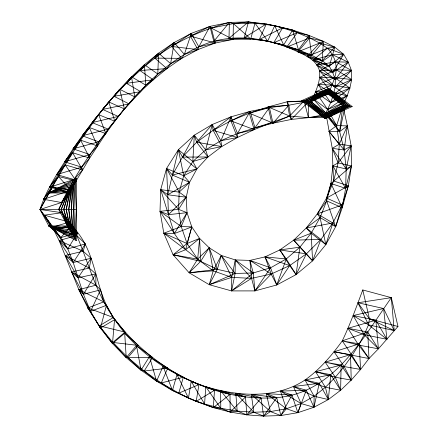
<?xml version="1.0" encoding="UTF-8"?>
<svg xmlns="http://www.w3.org/2000/svg" width="438" height="438" viewBox="0 0 438 438"><rect width="100%" height="100%" fill="white"/><g stroke="black" fill="none" stroke-linecap="round" stroke-linejoin="round"><path stroke-width="0.66" d="M301.782 100.598L328.757 88.454L352.168 106.538L325.193 118.682L301.782 100.598L311.062 101.693L328.265 92.632L342.888 105.443L347.35 125.887L339.647 131.614L325.686 114.51L308.741 101.419L288.828 105.202L269.436 107.589L250.125 111.356L230.985 116.831L212.227 124.518L194.324 135.161L178.392 149.686L166.56 168.46L160.697 189.638L160.018 211.324L163.823 233.23L173.109 254.774L189.117 272.754L209.254 284.705L231.587 290.914L254.911 290.903L276.767 284.963L296.104 274.599L312.579 260.862L325.823 244.612L335.683 226.681L342.226 207.749L345.637 188.367L346.19 168.997L344.137 149.993L339.647 131.614L345.21 105.717L328.265 92.632L308.741 101.419L291.292 119.432L289.617 116.032L287.147 101.797L304.103 100.871L328.593 89.845L347.526 105.991L325.522 115.9L291.292 119.432L272.967 123.209L271.659 122.547L268.127 106.927L287.147 101.797L306.425 101.145L328.429 91.241L345.21 105.717L325.686 114.51L308.407 117.669L308.741 101.419L328.429 91.241L347.526 105.991L325.357 117.291L308.407 117.669L289.617 116.032L268.127 106.927L249.315 113.179L230.886 120.844L213.136 130.343L196.64 142.235L182.482 157.1L172.375 175.036L167.759 194.74L168.444 214.647L174.368 233.569L185.646 249.682L200.653 261.393L217.336 269.315L235.124 273.449L253.268 272.956L270.585 267.804L286.255 258.946L299.86 247.185L311.166 233.186L320.096 217.571L326.677 200.867L330.947 183.506L332.864 165.865L332.261 148.329L325.85 113.119L312.732 98.419C316.471 89.746 320.654 80.57 319.565 70.896C316.707 60.559 306.835 55.933 297.884 51.848C267.295 37.263 230.361 31.908 198.825 46.828C160.981 64.397 133.338 96.88 108.137 129.095C89.505 154.395 71.191 180.511 58.714 209.468L67.507 225.959L76.3 240.61L76.3 178.326L48.821 192.983L40.028 209.468L48.821 225.959L52.806 229.392L60.707 237.664L67.786 248.894L73.212 262.504L83.428 294.281L90.6 311.347L100.428 328.078L112.5 343.562L126.204 357.622L141.031 370.17L156.563 381.148L172.435 390.461L188.466 398.076L196.197 401.361L213.317 407.614L230.164 412.065L246.84 414.857L263.621 416.1L280.818 415.536L297.856 412.673L313.947 407.274L328.352 399.555L340.638 390.258L351.238 380.118L360.594 369.475L368.966 358.552L378.405 348.829L397.972 326.485L391.331 297.659L362.774 289.951C356.291 307.054 350.219 324.35 342.275 340.857C331.703 355.497 319.828 369.458 305.034 379.998C275.737 399.346 237.949 396.313 205.767 386.705C164.529 372.749 126.297 344.755 106.478 305.302C95.396 281.623 94.34 253.503 77.696 232.573C71.252 224.973 65.804 216.492 58.714 209.468L67.507 192.983L76.3 178.326M308.407 117.669L304.103 100.871L325.193 118.682L349.847 106.264L328.757 88.454L304.103 100.871L289.617 116.032L271.659 122.547L254.166 129.615L237.396 137.516L221.765 146.538L207.951 156.974L196.897 168.942L189.544 182.35L186.238 197.237L187.004 212.676L191.789 226.895L199.602 238.425L209.205 247.782L221.289 255.436L235.288 259.926L249.923 260.413L264.995 256.898L279.816 249.939L293.69 240.161L306.255 228.006L317.293 213.87L326.551 198.096L333.663 180.982L338.114 162.854L339.291 144.168L336.636 125.624L342.888 105.443L347.186 95.862L349.863 88.065L351.681 79.557L351.473 70.447L348.221 62.141L343.704 54.307L334.785 47.151L323.386 41.331L308.921 35.423L292.617 30.036L274.686 25.711L266.293 24.035L248.466 21.9L229.353 22.442L209.944 26.384L191.34 33.343L174.176 42.524L158.583 53.162L144.43 64.709L131.531 76.825L119.705 89.292L108.799 101.961L98.709 114.723L80.658 140.193L65.202 164.896L48.821 192.983L75.046 180.418L73.787 209.468L75.046 238.518L48.821 225.959L67.507 225.959L70.376 226.917L77.696 232.573L76.738 235.529C88.569 263.014 95.927 292.743 113.36 317.512C150.738 367.674 213.092 402.402 276.734 397.627C333.329 393.297 362.27 338.908 391.331 297.659L357.945 302.757L368.517 324.821L386.924 339.297L383.622 308.522L357.945 302.757L369.415 318.776L394.195 330.586L391.331 297.659M75.046 238.518L76.3 209.468L75.046 180.418M76.3 240.61L48.821 225.959L71.274 232.239L68.761 209.468L71.274 186.703L48.821 192.983L72.533 184.606L71.274 209.468L72.533 234.33L48.821 225.959L68.761 228.05L63.74 209.468L68.761 190.886L48.821 192.983L73.787 182.515L73.787 236.427L48.821 225.959L70.02 230.142L66.248 209.468L70.02 188.794L48.821 192.983L67.507 192.983L70.693 190.07L89.675 158.091L105.804 133.585L118.238 116.42L134.756 96.886L153.256 79.804L166.894 68.596L181.743 58.358L197.888 49.603L215.184 43.044L233.065 39.404L250.717 38.987L267.7 41.128L283.687 44.933L298.464 49.817L311.637 55.265L322.248 60.679L329.299 66.204L332.716 72.538L335.3 79.524L335.196 87.178L333.351 95.046L330.663 102.673L325.85 113.119L325.193 118.682M73.787 182.515L71.274 209.468L73.787 236.427M328.757 88.454L328.1 94.022L342.888 105.443L352.168 106.538M339.647 131.614L342.888 105.443L325.85 113.119L311.062 101.693L312.732 98.419L329.365 91.307L347.186 95.862L327.706 109.516L312.732 98.419L328.1 94.022L344.339 102.404L325.85 113.119L339.647 131.614L328.927 131.351L339.291 144.168L351.166 145.832L351.44 165.986L348.352 185.843L342.226 207.749L326.677 200.867L326.551 198.096L330.947 183.506L351.44 165.986L338.114 162.854L332.864 165.865L333.663 180.982L348.352 185.843L342.094 204.979L335.683 226.681L320.096 217.571L317.293 213.87L326.677 200.867L335.683 226.681L332.88 222.986L317.293 213.87L342.094 204.979L342.226 207.749L330.947 183.506L345.637 188.367L348.352 185.843L326.551 198.096L342.094 204.979L332.88 222.986L320.912 239.433L306.414 253.832L289.666 265.592L271.177 274.057L251.565 278.354L231.751 277.391L213.207 270.832L197.669 259.143L187.059 243.517L181.239 226.555L178.578 209.353L179.175 192.134L183.725 175.775L192.808 161.529L205.636 149.9L220.856 140.718L237.495 133.502L271.659 122.547L249.315 113.179L250.125 111.356L254.971 127.797L254.166 129.615L237.495 133.502L237.396 137.516L220.856 140.718L212.227 124.518L196.64 142.235L207.951 156.974L192.808 161.529L178.392 149.686L172.375 175.036L189.544 182.35L179.175 192.134L160.697 189.638L168.444 214.647L187.004 212.676L181.239 226.555L163.823 233.23L185.646 249.682L199.602 238.425L200.653 261.393L189.117 272.754L213.207 270.832L221.289 255.436L235.124 273.449L231.587 290.914L251.565 278.354L249.923 260.413L270.585 267.804L276.767 284.963L289.666 265.592L279.816 249.939L299.86 247.185L312.579 260.862L320.912 239.433L306.255 228.006L320.096 217.571L325.823 244.612L311.166 233.186L306.255 228.006L332.88 222.986L325.823 244.612L320.912 239.433L293.69 240.161L299.86 247.185L296.104 274.599L289.666 265.592L264.995 256.898L271.177 274.057L276.767 284.963L286.255 258.946L279.816 249.939L306.414 253.832L312.579 260.862L311.166 233.186L293.69 240.161L306.414 253.832L296.104 274.599L286.255 258.946L264.995 256.898L270.585 267.804L254.911 290.903L251.565 278.354L235.288 259.926L231.751 277.391L231.587 290.914L253.268 272.956L249.923 260.413L271.177 274.057L254.911 290.903L253.268 272.956L235.288 259.926L235.124 273.449L209.254 284.705L213.207 270.832L209.205 247.782L197.669 259.143L189.117 272.754L217.336 269.315L221.289 255.436L231.751 277.391L209.254 284.705L217.336 269.315L209.205 247.782L200.653 261.393L173.109 254.774L187.059 243.517L199.602 238.425L197.669 259.143L173.109 254.774L185.646 249.682L191.789 226.895L181.239 226.555L160.018 211.324L178.578 209.353L187.004 212.676L174.368 233.569L163.823 233.23L187.059 243.517L191.789 226.895L174.368 233.569L160.018 211.324L168.444 214.647L186.238 197.237L179.175 192.134L166.56 168.46L183.725 175.775L189.544 182.35L167.759 194.74L160.697 189.638L178.578 209.353L186.238 197.237L167.759 194.74L166.56 168.46L172.375 175.036L196.897 168.942L192.808 161.529L194.324 135.161L205.636 149.9L207.951 156.974L182.482 157.1L178.392 149.686L183.725 175.775L196.897 168.942L182.482 157.1L194.324 135.161L196.64 142.235L221.765 146.538L220.856 140.718L230.985 116.831L237.495 133.502L250.125 111.356L230.886 120.844L237.396 137.516L213.136 130.343L212.227 124.518L205.636 149.9L221.765 146.538L213.136 130.343L230.985 116.831L230.886 120.844L254.166 129.615L249.315 113.179L269.436 107.589L272.967 123.209L254.971 127.797L269.436 107.589L268.127 106.927L288.828 105.202L291.292 119.432M362.774 289.951L369.415 318.776L368.517 324.821L364.208 334.687L358.618 345.089L352.07 355.508L344.137 366.562L335.316 377.227L325.423 387.252L314.139 396.237L301.092 403.557L286.359 408.736L270.41 411.589L253.826 412.251L237.177 411.058L220.785 408.309L213.317 407.614L188.466 398.076L178.786 393.149L161.25 382.96L144.168 371.041L127.901 357.517L112.796 342.434L99.262 325.856L87.841 307.925L78.824 289.622L59.135 240.528L52.407 227.191L44.369 215.189L40.028 209.468C47.052 187.382 60.767 168.219 73.086 148.832C84.107 132.55 96.163 117.006 108.799 101.961L124.419 108.947L140.691 91.646L145.859 85.175L153.256 79.804L157.795 74.006L166.894 68.596L170.623 63.63L174.176 42.524L184.338 54.416L197.888 49.603L198.825 46.828L209.944 26.384L211.313 28.098L233.065 39.404L233.399 23.586L229.353 22.442C202.619 29.822 176.749 40.833 154.855 58.123C135.561 73.184 118.309 90.682 102.618 109.434L118.238 116.42L92.062 122.596L108.799 101.961L114.789 121.222L108.137 129.095L105.804 133.585L98.698 141.835L97.439 145.92L89.872 154.559L64.583 161.797L80.658 140.193L97.439 145.92L89.347 127.496L82.24 135.747L98.698 141.835L73.086 148.832L89.347 127.496L105.804 133.585L98.709 114.723L92.062 122.596L108.137 129.095L82.24 135.747L98.709 114.723L114.789 121.222L124.419 108.947L119.705 89.292L102.618 109.434L129.057 103.899L114.006 96.311L119.705 89.292L134.756 96.886L131.531 76.825L114.006 96.311L140.691 91.646L126.368 83.297L131.531 76.825L145.859 85.175L144.43 64.709L157.795 74.006L158.583 53.162L170.623 63.63L181.743 58.358L184.338 54.416L191.34 33.343L198.825 46.828L215.184 43.044L211.313 28.098L233.399 23.586L248.466 21.9L254.993 23.148L274.686 25.711L292.617 30.036L297.271 32.669L309.628 37.92L319.658 43.033L327.416 48.218L343.704 54.307L332.716 72.538L316.773 65.021L332.278 54.624L343.704 54.307L329.299 66.204L313.006 60.115L327.416 48.218L334.785 47.151L329.299 66.204L307.115 56.557L319.658 43.033L323.386 41.331L322.248 60.679L307.115 56.557L327.416 48.218C335.092 56.141 338.454 66.965 334.632 77.586C332.907 83.236 330.657 88.695 328.1 94.022L311.062 101.693L325.686 114.51L342.888 105.443M72.533 184.606L68.761 209.468L72.533 234.33M71.274 186.703L66.248 209.468L71.274 232.239M70.02 188.794L63.74 209.468L70.02 230.142M67.507 192.983L61.517 202.52L43.499 199.279L52.675 186.829L67.507 192.983L61.227 209.468L67.507 225.959L52.806 229.392L40.028 209.468L52.675 186.829L70.693 190.07L61.517 202.52L40.028 209.468L61.939 212.715L70.376 226.917L60.707 237.664L52.407 227.191L69.401 222.093L76.738 235.529L85.394 243.895L83.132 251.242L65.251 255.491L78.03 277.818L95.78 273.931L95.938 285.204L100.537 289.863L103.718 301.875L106.478 305.302L113.36 317.512L125.005 332.075L124.71 333.198L126.204 357.622L152.583 357.49L144.168 371.041L141.031 370.17L127.901 357.517L138.211 345.434L124.71 333.198L112.5 343.562L99.262 325.856L113.36 317.512L87.841 307.925L103.718 301.875L78.824 289.622L95.938 285.204L71.553 271.965L89.303 268.078L95.78 273.931L83.428 294.281L78.824 289.622L90.6 311.347L106.478 305.302L100.428 328.078L87.841 307.925L90.6 311.347L100.537 289.863L83.428 294.281L71.553 271.965L78.03 277.818L91.093 258.261L83.132 251.242L59.135 240.528L76.738 235.529L52.407 227.191L67.786 248.894L85.394 243.895L73.212 262.504L65.251 255.491L89.303 268.078L91.093 258.261L73.212 262.504L59.135 240.528L67.786 248.894L77.696 232.573L60.707 237.664L44.369 215.189L61.939 212.715L67.507 225.959M68.761 190.886L61.227 209.468L68.761 228.05M304.103 100.871L325.357 117.291L349.847 106.264L328.593 89.845L306.425 101.145L325.522 115.9L345.21 105.717M289.617 116.032L272.967 123.209L288.828 105.202L287.147 101.797L308.741 101.419L325.522 115.9M327.706 109.516L344.339 102.404L329.365 91.307L315.584 91.821L327.706 109.516L336.636 125.624L347.35 125.887L351.166 145.832L346.19 168.997L332.864 165.865L345.637 188.367L351.44 165.986L346.19 168.997L332.261 148.329L339.291 144.168L347.35 125.887L344.137 149.993L332.261 148.329L338.114 162.854L351.166 145.832L344.137 149.993L328.927 131.351L336.636 125.624L325.85 113.119M40.028 209.468L76.3 209.468M369.415 318.776L397.972 326.485M306.425 101.145L325.357 117.291M314.139 396.237L313.947 407.274L301.092 403.557L280.462 391.107L286.359 408.736L297.856 412.673L306.277 390.236L293.416 386.519L301.092 403.557L297.856 412.673L291.96 395.043L280.462 391.107L306.277 390.236L313.947 407.274L319.247 383.321L305.034 379.998L314.139 396.237L328.352 399.555L330.756 374.709L315.541 371.703L325.423 387.252L328.352 399.555L319.247 383.321L293.416 386.519L314.139 396.237M341.098 365.035L340.638 390.258L325.423 387.252L305.034 379.998L330.756 374.709L340.638 390.258L335.316 377.227L325.182 362.144L350.52 354.681L360.594 369.475L344.137 366.562L325.182 362.144L341.098 365.035L351.238 380.118L335.316 377.227L315.541 371.703L341.098 365.035M229.353 22.442L229.014 38.259L233.065 39.404L213.815 41.331L209.944 26.384L190.404 36.119L197.888 49.603L171.581 46.461L174.176 42.524L154.855 58.123L166.894 68.596L139.897 70.507L144.43 64.709L126.368 83.297L153.256 79.804L139.897 70.507L158.583 53.162L154.855 58.123L181.743 58.358L171.581 46.461L191.34 33.343L190.404 36.119L215.184 43.044L213.815 41.331L229.353 22.442M89.872 154.559L89.675 158.091L81.654 167.179L56.732 174.587L72.604 152.709L89.675 158.091L80.658 140.193L73.086 148.832L89.872 154.559M205.767 386.705L204.579 404.006L220.785 408.309L230.164 412.065L237.177 411.058L246.84 414.857L253.826 412.251L263.621 416.1L270.41 411.589L280.818 415.536L286.359 408.736L266.326 393.68L270.41 411.589L251.302 394.31L253.826 412.251L235.819 393.215L237.177 411.058L220.615 390.663L220.785 408.309L205.767 386.705L229.994 394.414L230.164 412.065L245.488 397.009L235.819 393.215L261.097 398.158L263.621 416.1L276.734 397.627L266.326 393.68L291.96 395.043L280.818 415.536L276.734 397.627L251.302 394.31L261.097 398.158L246.84 414.857L245.488 397.009L220.615 390.663L229.994 394.414L213.317 407.614L214.505 390.318L205.767 386.705M114.526 319.729L112.5 343.562L112.796 342.434L125.005 332.075L99.262 325.856L100.428 328.078L114.526 319.729M191.225 381.334L188.466 398.076L176.985 374.539L172.435 390.461L196.197 401.361L204.579 404.006L191.225 381.334L214.505 390.318L196.197 401.361L198.956 384.619L176.985 374.539L183.33 377.227L178.786 393.149L198.956 384.619L191.225 381.334M248.466 21.9L244.19 37.739L250.717 38.987L254.993 23.148C273.75 23.209 290.837 31.755 308.921 35.423L309.628 37.92L297.884 51.848L322.248 60.679L334.785 47.151L319.658 43.033L297.884 51.848L311.637 55.265L323.386 41.331L309.628 37.92L286.813 47.058L311.637 55.265L308.921 35.423L298.464 49.817L286.813 47.058L297.271 32.669L273.695 42.749L298.464 49.817L292.617 30.036L283.687 44.933L273.695 42.749L282.625 27.846L259.307 39.453L266.293 24.035L244.19 37.739L267.7 41.128L274.686 25.711L283.687 44.933L259.307 39.453L267.7 41.128L254.993 23.148L233.399 23.586L250.717 38.987L229.014 38.259L248.466 21.9M163.062 366.321L156.563 381.148L161.25 382.96L172.435 390.461L163.062 366.321L167.749 368.134L161.25 382.96L183.33 377.227L163.062 366.321M149.446 356.62L141.031 370.17L136.514 345.538L138.211 345.434L112.796 342.434L126.204 357.622L136.514 345.538L152.583 357.49L149.446 356.62L156.563 381.148L144.168 371.041L167.749 368.134L149.446 356.62M58.495 176.492L43.499 199.279L67.238 191.537L70.693 190.07L58.495 176.492L49.614 187.125L67.238 191.537L76.119 180.905L65.202 164.896L56.732 174.587L74.071 179.575L76.119 180.905L58.495 176.492M65.202 164.896L49.614 187.125L74.071 179.575L82.541 169.884L81.654 167.179L64.583 161.797L72.604 152.709L82.541 169.884L65.202 164.896M348.221 62.141L335.3 79.524L319.565 70.896L335.738 61.818L348.221 62.141L332.716 72.538L313.006 60.115L332.278 54.624L348.221 62.141M351.473 70.447L335.196 87.178L319.724 77.329L336.209 69.708L351.473 70.447L335.3 79.524L316.773 65.021L335.738 61.818L351.473 70.447M351.681 79.557L333.351 95.046L318.119 84.567L334.632 77.586L351.681 79.557L335.196 87.178L319.565 70.896L336.209 69.708L351.681 79.557M349.863 88.065L330.663 102.673L315.584 91.821L332.108 85.005L349.863 88.065L333.351 95.046L319.724 77.329L334.632 77.586L349.863 88.065M347.186 95.862L330.663 102.673L318.119 84.567L332.108 85.005L347.186 95.862M367.75 332.053L342.275 340.857L352.07 355.508L360.594 369.475L359.176 343.901L342.275 340.857L358.618 345.089L378.405 348.829L375.87 320.178L353.148 315.568L364.208 334.687L378.405 348.829L367.75 332.053L347.964 328.314L358.618 345.089L368.966 358.552L334.057 351.769L344.137 366.562L351.238 380.118L350.52 354.681L334.057 351.769L359.176 343.901L368.966 358.552L367.75 332.053M375.87 320.178L347.964 328.314L364.208 334.687L386.924 339.297L375.87 320.178M383.622 308.522L353.148 315.568L368.517 324.821L394.195 330.586L383.622 308.522M70.376 226.917L52.806 229.392L44.369 215.189L69.401 222.093L70.376 226.917"/></g></svg>
